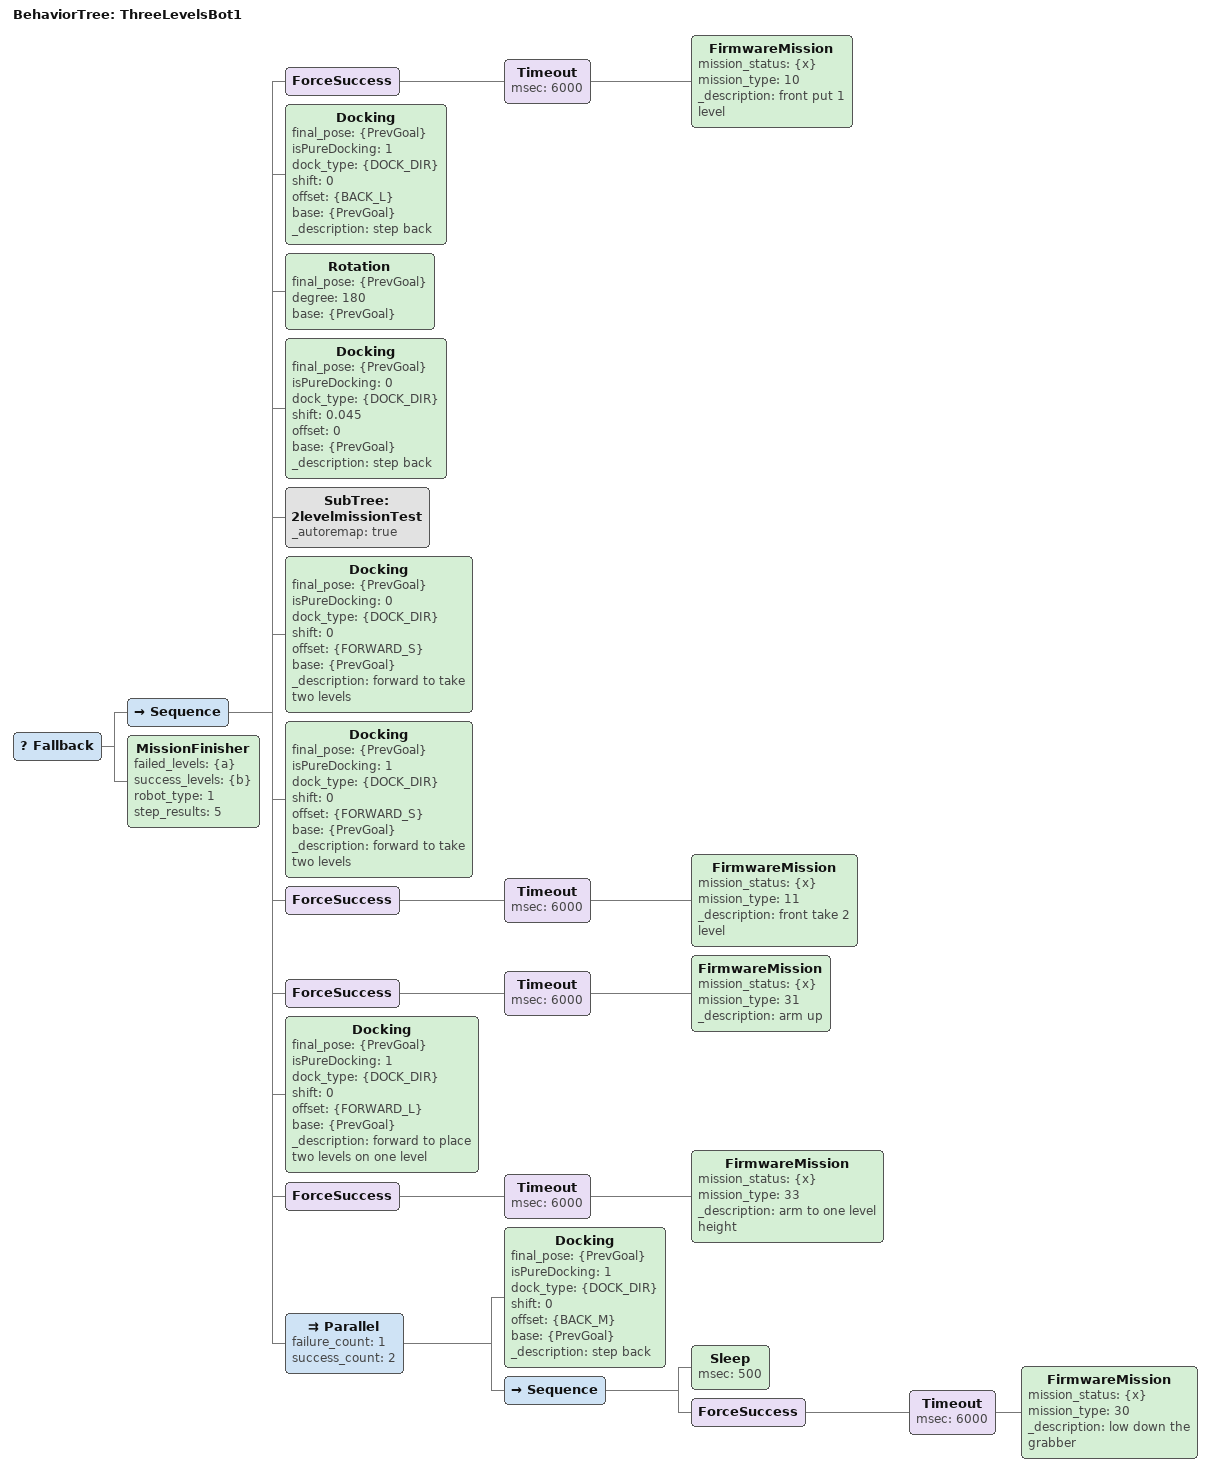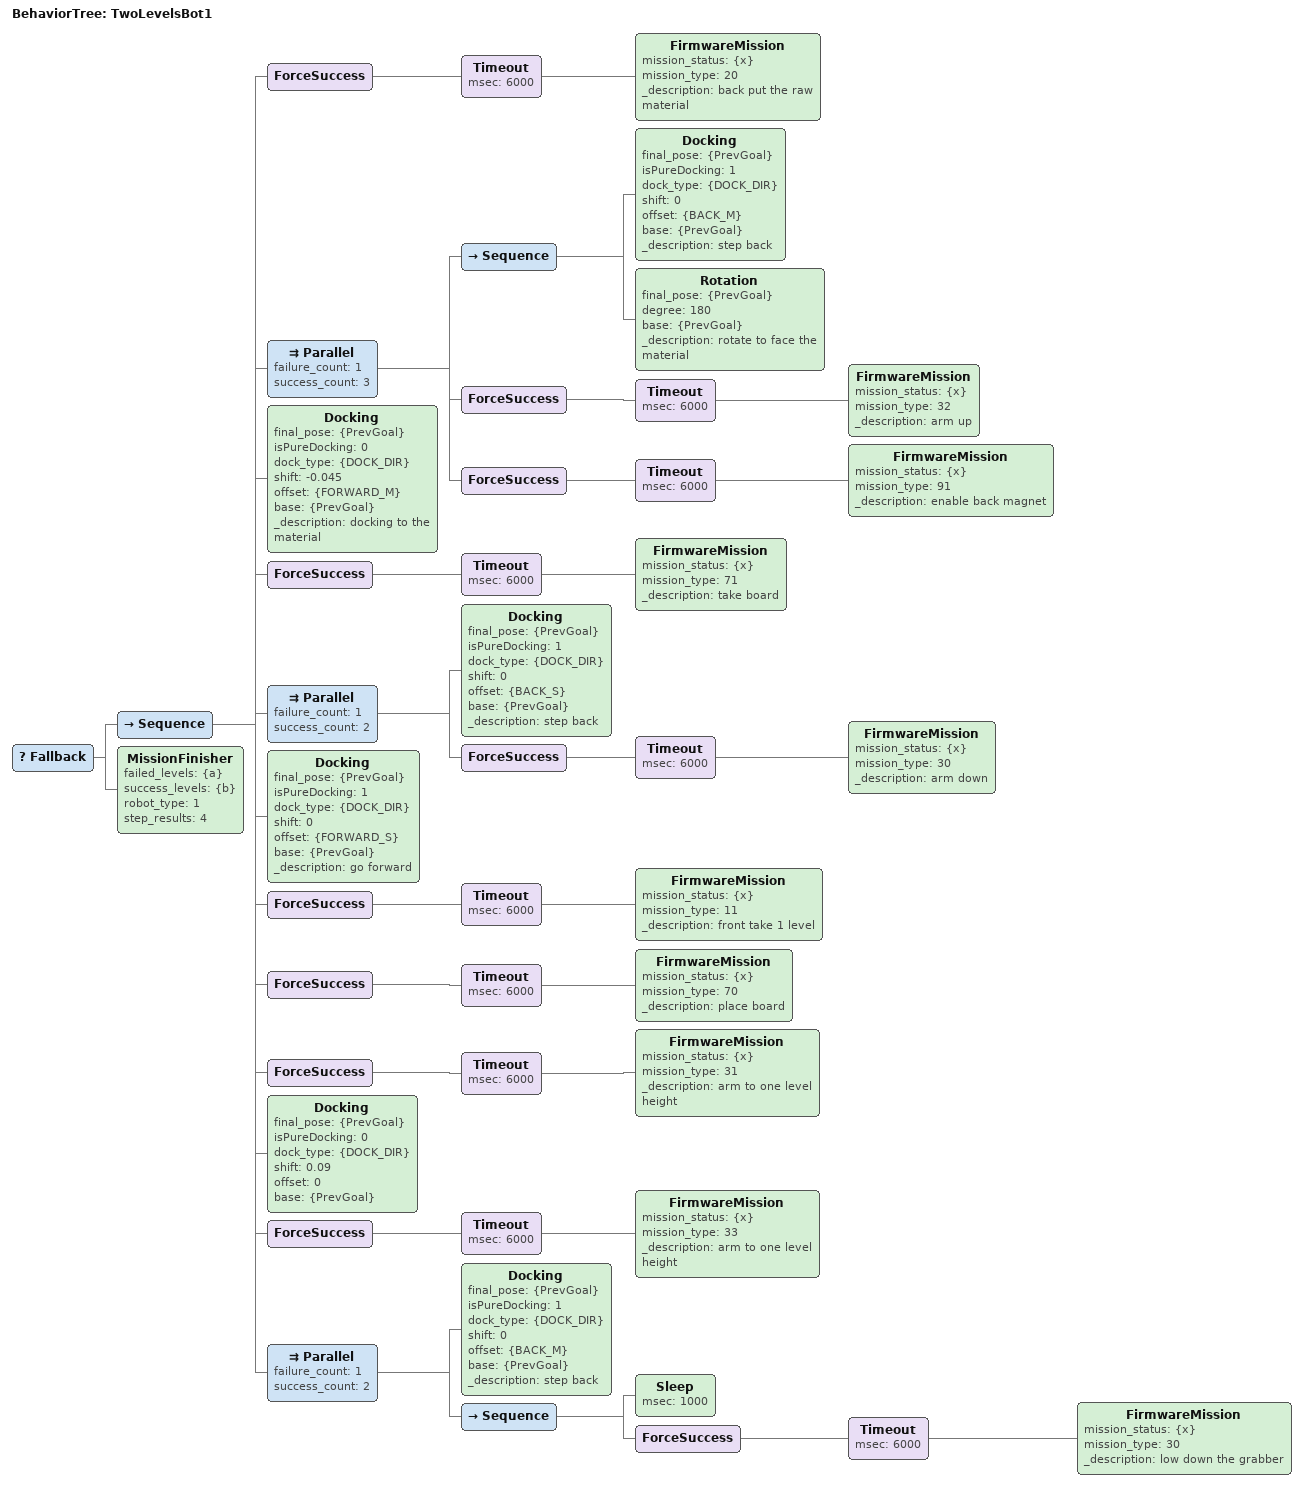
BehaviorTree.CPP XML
<BehaviorTree ID="ThreeLevelsBot1">
  <Fallback>
    <Sequence>
      <ForceSuccess>
        <Timeout msec="6000">
          <FirmwareMission mission_status="{x}" mission_type="10" _description="front put 1 level"/>
        </Timeout>
      </ForceSuccess>
      <Docking final_pose="{PrevGoal}" isPureDocking="1" dock_type="{DOCK_DIR}" shift="0" offset="{BACK_L}" base="{PrevGoal}" _description="step back"/>
      <Rotation final_pose="{PrevGoal}" degree="180" base="{PrevGoal}"/>
      <Docking final_pose="{PrevGoal}" isPureDocking="0" dock_type="{DOCK_DIR}" shift="0.045" offset="0" base="{PrevGoal}" _description="step back"/>
      <SubTree ID="2levelmissionTest" _autoremap="true"/>
      <Docking final_pose="{PrevGoal}" isPureDocking="0" dock_type="{DOCK_DIR}" shift="0" offset="{FORWARD_S}" base="{PrevGoal}" _description="forward to take two levels"/>
      <Docking final_pose="{PrevGoal}" isPureDocking="1" dock_type="{DOCK_DIR}" shift="0" offset="{FORWARD_S}" base="{PrevGoal}" _description="forward to take two levels"/>
      <ForceSuccess>
        <Timeout msec="6000">
          <FirmwareMission mission_status="{x}" mission_type="11" _description="front take 2 level"/>
        </Timeout>
      </ForceSuccess>
      <ForceSuccess>
        <Timeout msec="6000">
          <FirmwareMission mission_status="{x}" mission_type="31" _description="arm up"/>
        </Timeout>
      </ForceSuccess>
      <Docking final_pose="{PrevGoal}" isPureDocking="1" dock_type="{DOCK_DIR}" shift="0" offset="{FORWARD_L}" base="{PrevGoal}" _description="forward to place two levels on one level"/>
      <ForceSuccess>
        <Timeout msec="6000">
          <FirmwareMission mission_status="{x}" mission_type="33" _description="arm to one level height"/>
        </Timeout>
      </ForceSuccess>
      <Parallel failure_count="1" success_count="2">
        <Docking final_pose="{PrevGoal}" isPureDocking="1" dock_type="{DOCK_DIR}" shift="0" offset="{BACK_M}" base="{PrevGoal}" _description="step back"/>
        <Sequence>
          <Sleep msec="500"/>
          <ForceSuccess>
            <Timeout msec="6000">
              <FirmwareMission mission_status="{x}" mission_type="30" _description="low down the grabber"/>
            </Timeout>
          </ForceSuccess>
        </Sequence>
      </Parallel>
    </Sequence>
    <MissionFinisher failed_levels="{a}" success_levels="{b}" robot_type="1" step_results="5"/>
  </Fallback>
</BehaviorTree>

<BehaviorTree ID="TwoLevelsBot1">
  <Fallback>
    <Sequence>
      <ForceSuccess>
        <Timeout msec="6000">
          <FirmwareMission mission_status="{x}" mission_type="20" _description="back put the raw material"/>
        </Timeout>
      </ForceSuccess>
      <Parallel failure_count="1" success_count="3">
        <Sequence>
          <Docking final_pose="{PrevGoal}" isPureDocking="1" dock_type="{DOCK_DIR}" shift="0" offset="{BACK_M}" base="{PrevGoal}" _description="step back"/>
          <Rotation final_pose="{PrevGoal}" degree="180" base="{PrevGoal}" _description="rotate to face the material"/>
        </Sequence>
        <ForceSuccess>
          <Timeout msec="6000">
            <FirmwareMission mission_status="{x}" mission_type="32" _description="arm up"/>
          </Timeout>
        </ForceSuccess>
        <ForceSuccess>
          <Timeout msec="6000">
            <FirmwareMission mission_status="{x}" mission_type="91" _description="enable back magnet"/>
          </Timeout>
        </ForceSuccess>
      </Parallel>
      <Docking final_pose="{PrevGoal}" isPureDocking="0" dock_type="{DOCK_DIR}" shift="-0.045" offset="{FORWARD_M}" base="{PrevGoal}" _description="docking to the material"/>
      <ForceSuccess>
        <Timeout msec="6000">
          <FirmwareMission mission_status="{x}" mission_type="71" _description="take board"/>
        </Timeout>
      </ForceSuccess>
      <Parallel failure_count="1" success_count="2">
        <Docking final_pose="{PrevGoal}" isPureDocking="1" dock_type="{DOCK_DIR}" shift="0" offset="{BACK_S}" base="{PrevGoal}" _description="step back"/>
        <ForceSuccess>
          <Timeout msec="6000">
            <FirmwareMission mission_status="{x}" mission_type="30" _description="arm down"/>
          </Timeout>
        </ForceSuccess>
      </Parallel>
      <Docking final_pose="{PrevGoal}" isPureDocking="1" dock_type="{DOCK_DIR}" shift="0" offset="{FORWARD_S}" base="{PrevGoal}" _description="go forward "/>
      <ForceSuccess>
        <Timeout msec="6000">
          <FirmwareMission mission_status="{x}" mission_type="11" _description="front take 1 level"/>
        </Timeout>
      </ForceSuccess>
      <ForceSuccess>
        <Timeout msec="6000">
          <FirmwareMission mission_status="{x}" mission_type="70" _description="place board"/>
        </Timeout>
      </ForceSuccess>
      <ForceSuccess>
        <Timeout msec="6000">
          <FirmwareMission mission_status="{x}" mission_type="31" _description="arm to one level height"/>
        </Timeout>
      </ForceSuccess>
      <Docking final_pose="{PrevGoal}" isPureDocking="0" dock_type="{DOCK_DIR}" shift="0.09" offset="0" base="{PrevGoal}"/>
      <ForceSuccess>
        <Timeout msec="6000">
          <FirmwareMission mission_status="{x}" mission_type="33" _description="arm to one level height"/>
        </Timeout>
      </ForceSuccess>
      <Parallel failure_count="1" success_count="2">
        <Docking final_pose="{PrevGoal}" isPureDocking="1" dock_type="{DOCK_DIR}" shift="0" offset="{BACK_M}" base="{PrevGoal}" _description="step back"/>
        <Sequence>
          <Sleep msec="1000"/>
          <ForceSuccess>
            <Timeout msec="6000">
              <FirmwareMission mission_status="{x}" mission_type="30" _description="low down the grabber"/>
            </Timeout>
          </ForceSuccess>
        </Sequence>
      </Parallel>
    </Sequence>
    <MissionFinisher failed_levels="{a}" success_levels="{b}" robot_type="1" step_results="4"/>
  </Fallback>
</BehaviorTree>
